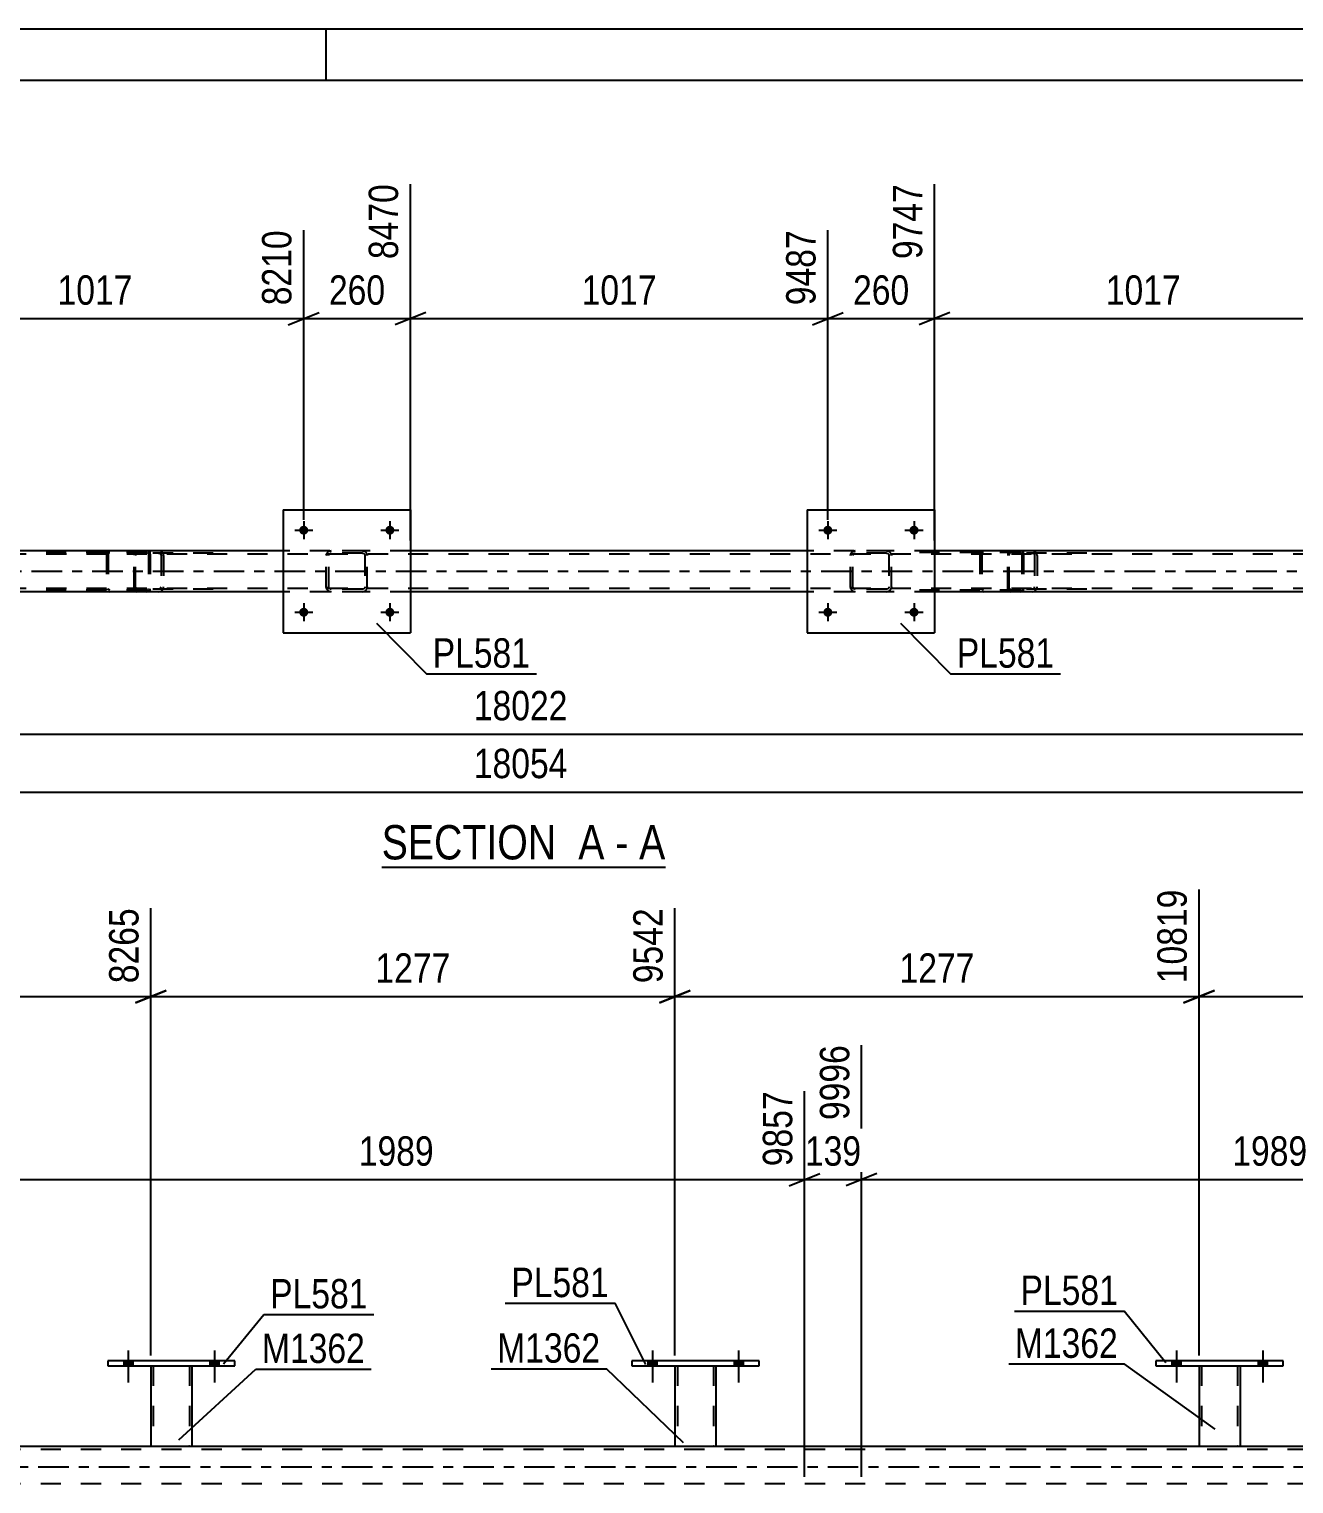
# Model space of a CAD drawing. Header units: millimetres. Extents: x 0 to 841, y 0 to 594.
# Drawn here: x 392.1 to 515.3, y 452.2 to 594 of the extents above; entities that cross this region are included whole.
import ezdxf

# ---------------------------------------------------------------- set-up
doc = ezdxf.new("R2010")
doc.units = ezdxf.units.MM
doc.linetypes.add('DXK_LINE_DOT2', pattern=[3.9198, 1.9599, -1.9599])
doc.linetypes.add('DXK_LINE_DOT3', pattern=[5.9187, 2.979, -0.9799, 0.9799, -0.9799])
doc.styles.add('Arial Narrow', font='ARIALN.TTF', dxfattribs={"height": 0.2})

# ---------------------------------------------------------------- blocks, each defined once
blk = doc.blocks.new('Unknown-318933943-1135')
at = {"color": 5, "linetype": 'Continuous'}
for p, q in [((841, 594), (0, 594)), ((421, 589), (421, 594)), ((836, 589), (5, 589))]:
    blk.add_line(p, q, dxfattribs=at)
blk = doc.blocks.new('Unknown-318933943-11 - 26293')
at = {"color": 6, "linetype": 'Continuous'}
blk.add_line((426.42, 512.31), (454.07, 512.31), dxfattribs=at)
at = {"color": 0, "linetype": 'Continuous'}
for points in [[(444.53, 513.06), (444.53, 516.56), (426.42, 516.56), (426.42, 513.06)], [(448.14, 513.06), (448.14, 516.56), (445.58, 516.56), (445.58, 513.06)], [(450.46, 513.06), (450.46, 516.56), (449.19, 516.56), (449.19, 513.06)], [(454.07, 513.06), (454.07, 516.56), (451.51, 516.56), (451.51, 513.06)]]:
    blk.add_wipeout(points, dxfattribs=at)
at = {"color": 7, "linetype": 'Continuous', "style": 'Arial Narrow'}
for s, p in [('SECTION ', (426.42, 513.06)), ('A', (445.58, 513.06)), ('A', (451.51, 513.06)), ('-', (449.19, 513.06))]:
    blk.add_text(s, height=3.34, dxfattribs=at).set_placement(p)
blk = doc.blocks.new('Part-318933943-26394 - 26293')
at = {"color": 2, "linetype": 'Continuous'}
for p, q in [((416.82, 547.15), (416.82, 535.15)), ((416.82, 547.15), (429.22, 547.15)), ((429.22, 547.15), (429.22, 535.15)), ((416.82, 535.15), (429.22, 535.15))]:
    blk.add_line(p, q, dxfattribs=at)
blk = doc.blocks.new('Bolt-318933943-26433 - 26293')
at = {"linetype": 'Continuous'}
for points in [[(419.26, 545.15, -1), (418.38, 545.15, -1)], [(427.66, 545.15, -1), (426.78, 545.15, -1)]]:
    blk.add_hatch(color=1, dxfattribs=at).paths.add_polyline_path(points)
at = {"color": 1, "linetype": 'Continuous'}
for p, q in [((418.82, 546.03), (418.82, 544.27)), ((427.22, 546.03), (427.22, 544.27)), ((417.94, 545.15), (419.7, 545.15)), ((426.34, 545.15), (428.1, 545.15))]:
    blk.add_line(p, q, dxfattribs=at)
blk = doc.blocks.new('Part-318933943-26299 - 26293')
at = {"color": 7, "linetype": 'DXK_LINE_DOT2'}
for p, q in [((403.51, 543.15), (393.7, 543.15)), ((403.51, 542.99), (393.7, 542.99)), ((399.62, 542.96), (399.59, 542.83)), ((399.59, 542.83), (399.59, 539.47)), ((399.76, 542.83), (399.78, 542.9)), ((399.76, 542.83), (399.76, 539.47)), ((399.78, 542.9), (399.81, 542.95)), ((399.93, 543.15), (399.8, 543.13)), ((399.81, 542.95), (399.87, 542.98)), ((399.87, 542.98), (399.93, 542.99)), ((403.64, 543.13), (403.51, 543.15)), ((403.51, 542.99), (403.58, 542.98)), ((403.58, 542.98), (403.6, 542.97)), ((403.6, 542.97), (403.63, 542.95)), ((403.63, 542.95), (403.67, 542.9)), ((403.67, 542.9), (403.68, 542.83)), ((403.68, 542.83), (403.68, 539.47)), ((403.85, 542.83), (403.82, 542.96)), ((403.85, 542.83), (403.85, 539.47)), ((403.51, 539.31), (393.7, 539.31)), ((403.51, 539.15), (393.7, 539.15)), ((399.59, 539.47), (399.62, 539.35)), ((399.78, 539.41), (399.76, 539.47)), ((399.81, 539.36), (399.78, 539.41)), ((399.8, 539.18), (399.93, 539.15)), ((399.87, 539.33), (399.81, 539.36)), ((399.93, 539.31), (399.87, 539.33)), ((403.51, 539.31), (403.58, 539.33)), ((403.51, 539.15), (403.64, 539.18)), ((403.58, 539.33), (403.6, 539.34)), ((403.6, 539.34), (403.63, 539.36)), ((403.67, 539.41), (403.63, 539.36)), ((403.68, 539.47), (403.67, 539.41)), ((403.82, 539.35), (403.85, 539.47))]:
    blk.add_line(p, q, dxfattribs=at)
for centre, start, end in [((399.92, 542.82), 110.7583, 155.68), ((403.52, 542.82), 24.32, 69.2417), ((403.52, 539.49), 290.7583, 335.68)]:
    blk.add_arc(centre, 0.331, start, end, dxfattribs=at)
blk = doc.blocks.new('Part-318933943-26300 - 26293')
at = {"color": 7, "linetype": 'DXK_LINE_DOT2'}
for p, q in [((402.32, 542.86), (402.3, 542.67)), ((402.3, 539.63), (402.3, 542.67)), ((402.38, 543.01), (402.32, 542.86)), ((402.47, 543.12), (402.38, 543.01)), ((402.44, 542.67), (402.45, 542.77)), ((402.44, 539.63), (402.44, 542.67)), ((402.45, 542.77), (402.48, 542.84)), ((402.57, 543.15), (402.47, 543.12)), ((402.48, 542.84), (402.52, 542.9)), ((402.52, 542.9), (402.57, 542.91)), ((410.01, 543.15), (402.57, 543.15)), ((410.01, 542.91), (402.57, 542.91)), ((403.85, 542.91), (403.85, 543.15)), ((404.86, 543.12), (404.67, 543.15)), ((404.67, 542.91), (404.76, 542.9)), ((404.76, 542.9), (404.84, 542.84)), ((404.84, 542.84), (404.9, 542.77)), ((404.9, 542.77), (404.92, 542.67)), ((404.92, 542.67), (404.92, 539.63)), ((405.14, 542.81), (405.13, 542.86)), ((405.17, 542.67), (405.14, 542.81)), ((405.17, 542.67), (405.17, 539.63)), ((402.32, 539.45), (402.3, 539.63)), ((402.37, 539.33), (402.32, 539.45)), ((402.38, 539.3), (402.37, 539.33)), ((402.38, 539.3), (402.47, 539.19)), ((402.45, 539.54), (402.44, 539.63)), ((402.47, 539.5), (402.45, 539.54)), ((402.48, 539.47), (402.47, 539.5)), ((402.47, 539.19), (402.57, 539.15)), ((402.52, 539.41), (402.48, 539.47)), ((402.57, 539.39), (402.52, 539.41)), ((410.01, 539.39), (402.57, 539.39)), ((410.01, 539.15), (402.57, 539.15)), ((403.85, 539.15), (403.85, 539.39)), ((404.76, 539.41), (404.67, 539.39)), ((404.67, 539.15), (404.86, 539.19)), ((404.84, 539.47), (404.76, 539.41)), ((404.9, 539.54), (404.84, 539.47)), ((404.9, 539.57), (404.92, 539.63)), ((404.9, 539.54), (404.9, 539.57)), ((405.13, 539.45), (405.15, 539.57)), ((405.15, 539.57), (405.17, 539.63))]:
    blk.add_line(p, q, dxfattribs=at)
for centre, start, end in [((404.68, 542.66), 23.8494, 68.8059), ((404.68, 539.65), 291.1941, 336.1506)]:
    blk.add_arc(centre, 0.492, start, end, dxfattribs=at)
blk = doc.blocks.new('Part-318933943-26301 - 26293')
at = {"color": 7, "linetype": 'DXK_LINE_DOT2'}
for p, q in [((488.64, 543.15), (478.83, 543.15)), ((488.64, 542.99), (478.83, 542.99)), ((484.75, 542.96), (484.73, 542.83)), ((484.73, 542.83), (484.73, 539.47)), ((484.9, 542.83), (484.91, 542.9)), ((484.9, 542.83), (484.9, 539.47)), ((484.91, 542.9), (484.95, 542.95)), ((485.07, 543.15), (484.94, 543.13)), ((484.95, 542.95), (485, 542.98)), ((485, 542.98), (485.07, 542.99)), ((488.77, 543.13), (488.64, 543.15)), ((488.64, 542.99), (488.71, 542.98)), ((488.71, 542.98), (488.73, 542.97)), ((488.73, 542.97), (488.76, 542.95)), ((488.76, 542.95), (488.8, 542.9)), ((488.8, 542.9), (488.81, 542.83)), ((488.81, 542.83), (488.81, 539.47)), ((488.98, 542.83), (488.96, 542.96)), ((488.98, 542.83), (488.98, 539.47)), ((488.64, 539.31), (478.83, 539.31)), ((488.64, 539.15), (478.83, 539.15)), ((484.73, 539.47), (484.75, 539.35)), ((484.91, 539.41), (484.9, 539.47)), ((484.95, 539.36), (484.91, 539.41)), ((484.94, 539.18), (485.07, 539.15)), ((485, 539.33), (484.95, 539.36)), ((485.07, 539.31), (485, 539.33)), ((488.64, 539.31), (488.71, 539.33)), ((488.64, 539.15), (488.77, 539.18)), ((488.71, 539.33), (488.73, 539.34)), ((488.73, 539.34), (488.76, 539.36)), ((488.8, 539.41), (488.76, 539.36)), ((488.81, 539.47), (488.8, 539.41)), ((488.96, 539.35), (488.98, 539.47))]:
    blk.add_line(p, q, dxfattribs=at)
for centre, start, end in [((485.06, 542.82), 110.7583, 155.68), ((488.66, 542.82), 24.32, 69.2417), ((488.66, 539.49), 290.7583, 335.68)]:
    blk.add_arc(centre, 0.331, start, end, dxfattribs=at)
blk = doc.blocks.new('Part-318933943-26302 - 26293')
at = {"color": 7, "linetype": 'DXK_LINE_DOT2'}
for p, q in [((487.46, 542.86), (487.44, 542.67)), ((487.44, 539.63), (487.44, 542.67)), ((487.52, 543.01), (487.46, 542.86)), ((487.6, 543.12), (487.52, 543.01)), ((487.57, 542.67), (487.58, 542.77)), ((487.57, 539.63), (487.57, 542.67)), ((487.58, 542.77), (487.61, 542.84)), ((487.71, 543.15), (487.6, 543.12)), ((487.61, 542.84), (487.66, 542.9)), ((487.66, 542.9), (487.71, 542.91)), ((495.14, 543.15), (487.71, 543.15)), ((495.14, 542.91), (487.71, 542.91)), ((488.98, 542.91), (488.98, 543.15)), ((489.99, 543.12), (489.8, 543.15)), ((489.8, 542.91), (489.9, 542.9)), ((489.9, 542.9), (489.98, 542.84)), ((489.98, 542.84), (490.03, 542.77)), ((490.03, 542.77), (490.05, 542.67)), ((490.05, 542.67), (490.05, 539.63)), ((490.27, 542.81), (490.26, 542.86)), ((490.3, 542.67), (490.27, 542.81)), ((490.3, 542.67), (490.3, 539.63)), ((487.46, 539.45), (487.44, 539.63)), ((487.51, 539.33), (487.46, 539.45)), ((487.52, 539.3), (487.51, 539.33)), ((487.52, 539.3), (487.6, 539.19)), ((487.58, 539.54), (487.57, 539.63)), ((487.6, 539.5), (487.58, 539.54)), ((487.61, 539.47), (487.6, 539.5)), ((487.6, 539.19), (487.71, 539.15)), ((487.66, 539.41), (487.61, 539.47)), ((487.71, 539.39), (487.66, 539.41)), ((495.14, 539.39), (487.71, 539.39)), ((495.14, 539.15), (487.71, 539.15)), ((488.98, 539.15), (488.98, 539.39)), ((489.9, 539.41), (489.8, 539.39)), ((489.8, 539.15), (489.99, 539.19)), ((489.98, 539.47), (489.9, 539.41)), ((490.03, 539.54), (489.98, 539.47)), ((490.03, 539.54), (490.04, 539.57)), ((490.04, 539.57), (490.05, 539.63)), ((490.26, 539.45), (490.29, 539.57)), ((490.29, 539.57), (490.3, 539.63))]:
    blk.add_line(p, q, dxfattribs=at)
for centre, start, end in [((489.81, 542.66), 23.8494, 68.8059), ((489.81, 539.65), 291.1941, 336.1506)]:
    blk.add_arc(centre, 0.492, start, end, dxfattribs=at)
blk = doc.blocks.new('Part-318933943-26308 - 26293')
at = {"color": 7, "linetype": 'DXK_LINE_DOT2'}
for p, q in [((752.39, 542.83), (90.44, 542.83)), ((429.22, 543.15), (416.82, 543.15)), ((480.3, 543.15), (467.9, 543.15)), ((752.39, 539.47), (90.44, 539.47)), ((429.22, 539.15), (416.82, 539.15)), ((480.3, 539.15), (467.9, 539.15))]:
    blk.add_line(p, q, dxfattribs=at)
at = {"color": 2, "linetype": 'Continuous'}
for p, q in [((416.82, 543.15), (378.14, 543.15)), ((467.9, 543.15), (429.22, 543.15)), ((518.98, 543.15), (480.3, 543.15)), ((416.82, 539.15), (378.14, 539.15)), ((467.9, 539.15), (429.22, 539.15)), ((518.98, 539.15), (480.3, 539.15))]:
    blk.add_line(p, q, dxfattribs=at)
at = {"color": 7, "linetype": 'DXK_LINE_DOT3'}
blk.add_line((90.44, 541.15), (752.39, 541.15), dxfattribs=at)
blk = doc.blocks.new('Part-318933943-26393 - 26293')
at = {"color": 7, "linetype": 'DXK_LINE_DOT2'}
for p, q in [((421.02, 542.67), (421.06, 542.86)), ((421.06, 542.86), (421.02, 542.67)), ((421.02, 539.63), (421.02, 542.67)), ((421.26, 542.67), (421.28, 542.77)), ((421.26, 539.63), (421.26, 542.67)), ((421.28, 542.77), (421.33, 542.84)), ((421.32, 543.12), (421.5, 543.15)), ((421.5, 543.15), (421.32, 543.12)), ((421.33, 542.84), (421.41, 542.9)), ((421.41, 542.9), (421.5, 542.91)), ((424.54, 543.15), (421.5, 543.15)), ((424.54, 542.91), (421.5, 542.91)), ((424.54, 543.15), (424.73, 543.12)), ((424.73, 543.12), (424.54, 543.15)), ((424.54, 542.91), (424.64, 542.9)), ((424.64, 542.9), (424.71, 542.84)), ((424.71, 542.84), (424.77, 542.77)), ((424.77, 542.77), (424.78, 542.67)), ((424.78, 542.67), (424.78, 539.63)), ((424.99, 542.86), (425.02, 542.67)), ((425.02, 542.67), (424.99, 542.86)), ((425.02, 539.63), (425.02, 542.67)), ((421.06, 539.45), (421.02, 539.63)), ((421.02, 539.63), (421.06, 539.45)), ((421.28, 539.54), (421.26, 539.63)), ((421.33, 539.46), (421.28, 539.54)), ((421.5, 539.15), (421.32, 539.19)), ((421.32, 539.19), (421.5, 539.15)), ((421.41, 539.41), (421.33, 539.46)), ((421.5, 539.39), (421.41, 539.41)), ((424.54, 539.39), (421.5, 539.39)), ((424.54, 539.15), (421.5, 539.15)), ((424.64, 539.41), (424.54, 539.39)), ((424.73, 539.19), (424.54, 539.15)), ((424.54, 539.15), (424.73, 539.19)), ((424.71, 539.46), (424.64, 539.41)), ((424.77, 539.54), (424.71, 539.46)), ((424.78, 539.63), (424.77, 539.54)), ((425.02, 539.63), (424.99, 539.45)), ((424.99, 539.45), (425.02, 539.63))]:
    blk.add_line(p, q, dxfattribs=at)
at = {"color": 7, "linetype": 'DXK_LINE_DOT3'}
blk.add_line((423.02, 541.15), (423.02, 541.15), dxfattribs=at)
at = {"color": 7, "linetype": 'DXK_LINE_DOT2'}
for centre, start, end in [((421.5, 542.67), 112.5, 157.5), ((421.5, 542.67), 112.5, 157.5), ((424.54, 542.67), 22.5, 67.5), ((424.54, 542.67), 22.5, 67.5), ((421.5, 539.63), 202.5, 247.5), ((421.5, 539.63), 202.5, 247.5), ((424.54, 539.63), 292.5, 337.5), ((424.54, 539.63), 292.5, 337.5)]:
    blk.add_arc(centre, 0.48, start, end, dxfattribs=at)
blk = doc.blocks.new('Part-318933943-26395 - 26293')
at = {"color": 7, "linetype": 'DXK_LINE_DOT2'}
for p, q in [((472.1, 542.67), (472.14, 542.86)), ((472.14, 542.86), (472.1, 542.67)), ((472.1, 539.63), (472.1, 542.67)), ((472.34, 542.67), (472.36, 542.77)), ((472.34, 539.63), (472.34, 542.67)), ((472.36, 542.77), (472.41, 542.84)), ((472.4, 543.12), (472.58, 543.15)), ((472.58, 543.15), (472.4, 543.12)), ((472.41, 542.84), (472.49, 542.9)), ((472.49, 542.9), (472.58, 542.91)), ((475.62, 543.15), (472.58, 543.15)), ((475.62, 542.91), (472.58, 542.91)), ((475.62, 543.15), (475.81, 543.12)), ((475.81, 543.12), (475.62, 543.15)), ((475.62, 542.91), (475.72, 542.9)), ((475.72, 542.9), (475.79, 542.84)), ((475.79, 542.84), (475.85, 542.77)), ((475.85, 542.77), (475.86, 542.67)), ((475.86, 542.67), (475.86, 539.63)), ((476.07, 542.86), (476.1, 542.67)), ((476.1, 542.67), (476.07, 542.86)), ((476.1, 539.63), (476.1, 542.67)), ((472.14, 539.45), (472.1, 539.63)), ((472.1, 539.63), (472.14, 539.45)), ((472.36, 539.54), (472.34, 539.63)), ((472.41, 539.46), (472.36, 539.54)), ((472.58, 539.15), (472.4, 539.19)), ((472.4, 539.19), (472.58, 539.15)), ((472.49, 539.41), (472.41, 539.46)), ((472.58, 539.39), (472.49, 539.41)), ((475.62, 539.39), (472.58, 539.39)), ((475.62, 539.15), (472.58, 539.15)), ((475.72, 539.41), (475.62, 539.39)), ((475.81, 539.19), (475.62, 539.15)), ((475.62, 539.15), (475.81, 539.19)), ((475.79, 539.46), (475.72, 539.41)), ((475.85, 539.54), (475.79, 539.46)), ((475.86, 539.63), (475.85, 539.54)), ((476.1, 539.63), (476.07, 539.45)), ((476.07, 539.45), (476.1, 539.63))]:
    blk.add_line(p, q, dxfattribs=at)
at = {"color": 7, "linetype": 'DXK_LINE_DOT3'}
blk.add_line((474.1, 541.15), (474.1, 541.15), dxfattribs=at)
at = {"color": 7, "linetype": 'DXK_LINE_DOT2'}
for centre, start, end in [((472.58, 542.67), 112.5, 157.5), ((472.58, 542.67), 112.5, 157.5), ((475.62, 542.67), 22.5, 67.5), ((475.62, 542.67), 22.5, 67.5), ((472.58, 539.63), 202.5, 247.5), ((472.58, 539.63), 202.5, 247.5), ((475.62, 539.63), 292.5, 337.5), ((475.62, 539.63), 292.5, 337.5)]:
    blk.add_arc(centre, 0.48, start, end, dxfattribs=at)
blk = doc.blocks.new('Part-318933943-26396 - 26293')
at = {"color": 2, "linetype": 'Continuous'}
for p, q in [((467.9, 547.15), (467.9, 535.15)), ((467.9, 547.15), (480.3, 547.15)), ((480.3, 547.15), (480.3, 535.15)), ((467.9, 535.15), (480.3, 535.15))]:
    blk.add_line(p, q, dxfattribs=at)
blk = doc.blocks.new('Bolt-318933943-26432 - 26293')
at = {"linetype": 'Continuous'}
for points in [[(419.26, 537.15, -1), (418.38, 537.15, -1)], [(427.66, 537.15, -1), (426.78, 537.15, -1)]]:
    blk.add_hatch(color=1, dxfattribs=at).paths.add_polyline_path(points)
at = {"color": 1, "linetype": 'Continuous'}
for p, q in [((418.82, 538.03), (418.82, 536.27)), ((427.22, 538.03), (427.22, 536.27)), ((417.94, 537.15), (419.7, 537.15)), ((426.34, 537.15), (428.1, 537.15))]:
    blk.add_line(p, q, dxfattribs=at)
blk = doc.blocks.new('Bolt-318933943-26434 - 26293')
at = {"linetype": 'Continuous'}
for points in [[(470.34, 537.15, -1), (469.46, 537.15, -1)], [(478.74, 537.15, -1), (477.86, 537.15, -1)]]:
    blk.add_hatch(color=1, dxfattribs=at).paths.add_polyline_path(points)
at = {"color": 1, "linetype": 'Continuous'}
for p, q in [((469.9, 538.03), (469.9, 536.27)), ((478.3, 538.03), (478.3, 536.27)), ((469.02, 537.15), (470.78, 537.15)), ((477.42, 537.15), (479.18, 537.15))]:
    blk.add_line(p, q, dxfattribs=at)
blk = doc.blocks.new('Bolt-318933943-26435 - 26293')
at = {"linetype": 'Continuous'}
for points in [[(470.34, 545.15, -1), (469.46, 545.15, -1)], [(478.74, 545.15, -1), (477.86, 545.15, -1)]]:
    blk.add_hatch(color=1, dxfattribs=at).paths.add_polyline_path(points)
at = {"color": 1, "linetype": 'Continuous'}
for p, q in [((469.9, 546.03), (469.9, 544.27)), ((478.3, 546.03), (478.3, 544.27)), ((469.02, 545.15), (470.78, 545.15)), ((477.42, 545.15), (479.18, 545.15))]:
    blk.add_line(p, q, dxfattribs=at)
blk = doc.blocks.new('Part-318933943-4940 - 4933')
at = {"color": 2, "linetype": 'Continuous'}
for p, q in [((455, 463.7), (455, 455.86)), ((459, 463.7), (459, 455.86)), ((455, 455.86), (459, 455.86))]:
    blk.add_line(p, q, dxfattribs=at)
at = {"color": 7, "linetype": 'DXK_LINE_DOT2'}
for p, q in [((455, 463.7), (459, 463.7)), ((455, 463.7), (455, 463.7)), ((455, 463.7), (455, 463.7)), ((455.24, 463.7), (455.24, 455.86)), ((458.76, 463.7), (458.76, 455.86)), ((459, 463.7), (459, 463.7)), ((459, 463.7), (459, 463.7)), ((458.75, 455.86), (458.71, 455.86)), ((458.71, 455.86), (458.75, 455.86)), ((458.76, 455.86), (458.75, 455.86)), ((458.75, 455.86), (458.76, 455.86))]:
    blk.add_line(p, q, dxfattribs=at)
blk = doc.blocks.new('Part-318933943-4945 - 4933')
at = {"color": 2, "linetype": 'Continuous'}
for p, q in [((450.8, 464.18), (450.8, 463.7)), ((463.2, 464.18), (450.8, 464.18)), ((463.2, 463.7), (463.2, 464.18)), ((450.8, 463.7), (463.2, 463.7))]:
    blk.add_line(p, q, dxfattribs=at)
blk = doc.blocks.new('Part-318933943-4950 - 4933')
at = {"color": 2, "linetype": 'Continuous'}
for p, q in [((506.08, 463.7), (506.08, 455.86)), ((510.08, 463.7), (510.08, 455.86)), ((506.08, 455.86), (510.08, 455.86))]:
    blk.add_line(p, q, dxfattribs=at)
at = {"color": 7, "linetype": 'DXK_LINE_DOT2'}
for p, q in [((506.08, 463.7), (510.08, 463.7)), ((506.08, 463.7), (506.08, 463.7)), ((506.08, 463.7), (506.08, 463.7)), ((506.32, 463.7), (506.32, 455.86)), ((509.84, 463.7), (509.84, 455.86)), ((510.08, 463.7), (510.08, 463.7)), ((510.08, 463.7), (510.08, 463.7)), ((509.83, 455.86), (509.79, 455.86)), ((509.79, 455.86), (509.83, 455.86)), ((509.84, 455.86), (509.83, 455.86)), ((509.83, 455.86), (509.84, 455.86))]:
    blk.add_line(p, q, dxfattribs=at)
blk = doc.blocks.new('Part-318933943-4955 - 4933')
at = {"color": 2, "linetype": 'Continuous'}
for p, q in [((501.88, 464.18), (501.88, 463.7)), ((514.28, 464.18), (501.88, 464.18)), ((514.28, 463.7), (514.28, 464.18)), ((501.88, 463.7), (514.28, 463.7))]:
    blk.add_line(p, q, dxfattribs=at)
blk = doc.blocks.new('Bolt-318933943-5088 - 4933')
at = {"linetype": 'Continuous'}
for points in [[(401.28, 463.7), (402.16, 463.7), (402.16, 464.18), (401.28, 464.18)], [(409.68, 463.7), (410.56, 463.7), (410.56, 464.18), (409.68, 464.18)]]:
    blk.add_hatch(color=1, dxfattribs=at).paths.add_polyline_path(points)
at = {"color": 1, "linetype": 'Continuous'}
for p, q in [((401.72, 465.18), (401.72, 462.06)), ((410.12, 465.18), (410.12, 462.06)), ((401.28, 464.18), (401.28, 463.7)), ((402.16, 464.18), (402.16, 463.7)), ((409.68, 464.18), (409.68, 463.7)), ((410.56, 464.18), (410.56, 463.7))]:
    blk.add_line(p, q, dxfattribs=at)
blk = doc.blocks.new('Bolt-318933943-5178 - 4933')
at = {"linetype": 'Continuous'}
for points in [[(401.28, 463.7), (402.16, 463.7), (402.16, 464.18), (401.28, 464.18)], [(409.68, 463.7), (410.56, 463.7), (410.56, 464.18), (409.68, 464.18)]]:
    blk.add_hatch(color=1, dxfattribs=at).paths.add_polyline_path(points)
at = {"color": 1, "linetype": 'Continuous'}
for p, q in [((401.72, 465.18), (401.72, 462.06)), ((410.12, 465.18), (410.12, 462.06)), ((401.28, 464.18), (401.28, 463.7)), ((402.16, 464.18), (402.16, 463.7)), ((409.68, 464.18), (409.68, 463.7)), ((410.56, 464.18), (410.56, 463.7))]:
    blk.add_line(p, q, dxfattribs=at)
blk = doc.blocks.new('Bolt-318933943-5179 - 4933')
at = {"linetype": 'Continuous'}
for points in [[(452.36, 463.7), (453.24, 463.7), (453.24, 464.18), (452.36, 464.18)], [(460.76, 463.7), (461.64, 463.7), (461.64, 464.18), (460.76, 464.18)]]:
    blk.add_hatch(color=1, dxfattribs=at).paths.add_polyline_path(points)
at = {"color": 1, "linetype": 'Continuous'}
for p, q in [((452.8, 465.18), (452.8, 462.06)), ((461.2, 465.18), (461.2, 462.06)), ((452.36, 464.18), (452.36, 463.7)), ((453.24, 464.18), (453.24, 463.7)), ((460.76, 464.18), (460.76, 463.7)), ((461.64, 464.18), (461.64, 463.7))]:
    blk.add_line(p, q, dxfattribs=at)
blk = doc.blocks.new('Bolt-318933943-5180 - 4933')
at = {"linetype": 'Continuous'}
for points in [[(452.36, 463.7), (453.24, 463.7), (453.24, 464.18), (452.36, 464.18)], [(460.76, 463.7), (461.64, 463.7), (461.64, 464.18), (460.76, 464.18)]]:
    blk.add_hatch(color=1, dxfattribs=at).paths.add_polyline_path(points)
at = {"color": 1, "linetype": 'Continuous'}
for p, q in [((452.8, 465.18), (452.8, 462.06)), ((461.2, 465.18), (461.2, 462.06)), ((452.36, 464.18), (452.36, 463.7)), ((453.24, 464.18), (453.24, 463.7)), ((460.76, 464.18), (460.76, 463.7)), ((461.64, 464.18), (461.64, 463.7))]:
    blk.add_line(p, q, dxfattribs=at)
blk = doc.blocks.new('Bolt-318933943-5181 - 4933')
at = {"linetype": 'Continuous'}
for points in [[(503.44, 463.7), (504.32, 463.7), (504.32, 464.18), (503.44, 464.18)], [(511.84, 463.7), (512.72, 463.7), (512.72, 464.18), (511.84, 464.18)]]:
    blk.add_hatch(color=1, dxfattribs=at).paths.add_polyline_path(points)
at = {"color": 1, "linetype": 'Continuous'}
for p, q in [((503.88, 465.18), (503.88, 462.06)), ((512.28, 465.18), (512.28, 462.06)), ((503.44, 464.18), (503.44, 463.7)), ((504.32, 464.18), (504.32, 463.7)), ((511.84, 464.18), (511.84, 463.7)), ((512.72, 464.18), (512.72, 463.7))]:
    blk.add_line(p, q, dxfattribs=at)
blk = doc.blocks.new('Bolt-318933943-5182 - 4933')
at = {"linetype": 'Continuous'}
for points in [[(503.44, 463.7), (504.32, 463.7), (504.32, 464.18), (503.44, 464.18)], [(511.84, 463.7), (512.72, 463.7), (512.72, 464.18), (511.84, 464.18)]]:
    blk.add_hatch(color=1, dxfattribs=at).paths.add_polyline_path(points)
at = {"color": 1, "linetype": 'Continuous'}
for p, q in [((503.88, 465.18), (503.88, 462.06)), ((512.28, 465.18), (512.28, 462.06)), ((503.44, 464.18), (503.44, 463.7)), ((504.32, 464.18), (504.32, 463.7)), ((511.84, 464.18), (511.84, 463.7)), ((512.72, 464.18), (512.72, 463.7))]:
    blk.add_line(p, q, dxfattribs=at)
blk = doc.blocks.new('Part-318933943-5200 - 4933')
at = {"color": 2, "linetype": 'Continuous'}
for p, q in [((403.92, 463.7), (403.92, 455.86)), ((407.92, 463.7), (407.92, 455.86)), ((403.92, 455.86), (407.92, 455.86))]:
    blk.add_line(p, q, dxfattribs=at)
at = {"color": 7, "linetype": 'DXK_LINE_DOT2'}
for p, q in [((403.92, 463.7), (407.92, 463.7)), ((403.92, 463.7), (403.92, 463.7)), ((403.92, 463.7), (403.92, 463.7)), ((404.16, 463.7), (404.16, 455.86)), ((407.68, 463.7), (407.68, 455.86)), ((407.92, 463.7), (407.92, 463.7)), ((407.92, 463.7), (407.92, 463.7)), ((407.67, 455.86), (407.63, 455.86)), ((407.63, 455.86), (407.67, 455.86)), ((407.68, 455.86), (407.67, 455.86)), ((407.67, 455.86), (407.68, 455.86))]:
    blk.add_line(p, q, dxfattribs=at)
blk = doc.blocks.new('Part-318933943-5257 - 4933')
at = {"color": 2, "linetype": 'Continuous'}
for p, q in [((399.72, 464.18), (399.72, 463.7)), ((412.12, 464.18), (399.72, 464.18)), ((412.12, 463.7), (412.12, 464.18)), ((399.72, 463.7), (412.12, 463.7))]:
    blk.add_line(p, q, dxfattribs=at)
blk = doc.blocks.new('Part-318933943-5313 - 4933')
at = {"color": 2, "linetype": 'Continuous'}
blk.add_line((73.34, 455.86), (779.29, 455.86), dxfattribs=at)
at = {"color": 7, "linetype": 'DXK_LINE_DOT2'}
for p, q in [((779.29, 455.54), (73.34, 455.54)), ((779.29, 452.18), (73.34, 452.18))]:
    blk.add_line(p, q, dxfattribs=at)
at = {"color": 7, "linetype": 'DXK_LINE_DOT3'}
blk.add_line((73.34, 453.86), (779.29, 453.86), dxfattribs=at)
blk = doc.blocks.new('StraightDimension-318933943-28447 - 26293')
at = {"color": 7, "linetype": 'Continuous'}
blk.add_line((89.8, 519.63), (790.15, 519.63), dxfattribs=at)
at = {"color": 0}
blk.add_wipeout([(445.15, 520.38), (445.15, 524.58), (434.8, 524.58), (434.8, 520.38)], dxfattribs=at)
at = {"color": 3, "style": 'Arial Narrow'}
blk.add_text('18054', height=2.863, dxfattribs=at).set_placement((435.4, 520.98))
blk = doc.blocks.new('StraightDimension-318933943-28401 - 26293')
at = {"color": 7, "linetype": 'Continuous'}
blk.add_line((90.44, 525.27), (789.51, 525.27), dxfattribs=at)
at = {"color": 0}
blk.add_wipeout([(445.15, 526.02), (445.15, 530.22), (434.8, 530.22), (434.8, 526.02)], dxfattribs=at)
at = {"color": 3, "style": 'Arial Narrow'}
blk.add_text('18022', height=2.863, dxfattribs=at).set_placement((435.4, 526.62))
blk = doc.blocks.new('StraightDimension-318933943-27743 - 26293')
at = {"color": 7, "linetype": 'Continuous'}
for p, q in [((480.3, 544.15), (480.3, 578.89)), ((520.98, 546.15), (520.98, 576.22)), ((481.8, 566.38), (478.8, 565.18)), ((519.48, 565.18), (522.48, 566.38)), ((480.3, 565.78), (520.98, 565.78))]:
    blk.add_line(p, q, dxfattribs=at)
at = {"color": 0}
blk.add_wipeout([(504.9, 566.53), (504.9, 570.73), (496.39, 570.73), (496.39, 566.53)], dxfattribs=at)
at = {"color": 3, "style": 'Arial Narrow'}
blk.add_text('1017', height=2.863, dxfattribs=at).set_placement((496.99, 567.13))
at = {"color": 0, "linetype": 'Continuous'}
blk.add_wipeout([(520.38, 576.82), (516.18, 576.82), (516.18, 566.48), (520.38, 566.48)], dxfattribs=at)
at = {"color": 3, "linetype": 'Continuous', "style": 'Arial Narrow'}
blk.add_text('10764', height=2.863, rotation=90.0002, dxfattribs=at).set_placement((519.78, 567.08))
blk = doc.blocks.new('StraightDimension-318933943-27744 - 26293')
at = {"color": 7, "linetype": 'Continuous'}
for p, q in [((480.3, 544.15), (480.3, 578.89)), ((469.9, 546.15), (469.9, 574.39)), ((468.4, 565.18), (471.4, 566.38)), ((481.8, 566.38), (478.8, 565.18)), ((469.9, 565.78), (480.3, 565.78))]:
    blk.add_line(p, q, dxfattribs=at)
at = {"color": 0}
blk.add_wipeout([(478.45, 566.53), (478.45, 570.73), (471.76, 570.73), (471.76, 566.53)], dxfattribs=at)
at = {"color": 3, "style": 'Arial Narrow'}
blk.add_text('260', height=2.863, dxfattribs=at).set_placement((472.36, 567.13))
at = {"color": 0, "linetype": 'Continuous'}
blk.add_wipeout([(479.7, 579.49), (475.5, 579.49), (475.5, 570.98), (479.7, 570.98)], dxfattribs=at)
at = {"color": 3, "linetype": 'Continuous', "style": 'Arial Narrow'}
blk.add_text('9747', height=2.863, rotation=90.0002, dxfattribs=at).set_placement((479.1, 571.58))
blk = doc.blocks.new('StraightDimension-318933943-27745 - 26293')
at = {"color": 7, "linetype": 'Continuous'}
for p, q in [((429.22, 544.15), (429.22, 578.89)), ((469.9, 546.15), (469.9, 574.39)), ((430.72, 566.38), (427.72, 565.18)), ((468.4, 565.18), (471.4, 566.38)), ((429.22, 565.78), (469.9, 565.78))]:
    blk.add_line(p, q, dxfattribs=at)
at = {"color": 0}
blk.add_wipeout([(453.82, 566.53), (453.82, 570.73), (445.31, 570.73), (445.31, 566.53)], dxfattribs=at)
at = {"color": 3, "style": 'Arial Narrow'}
blk.add_text('1017', height=2.863, dxfattribs=at).set_placement((445.91, 567.13))
at = {"color": 0, "linetype": 'Continuous'}
blk.add_wipeout([(469.3, 574.99), (465.1, 574.99), (465.1, 566.48), (469.3, 566.48)], dxfattribs=at)
at = {"color": 3, "linetype": 'Continuous', "style": 'Arial Narrow'}
blk.add_text('9487', height=2.863, rotation=90.0002, dxfattribs=at).set_placement((468.7, 567.08))
blk = doc.blocks.new('StraightDimension-318933943-27746 - 26293')
at = {"color": 7, "linetype": 'Continuous'}
for p, q in [((429.22, 544.15), (429.22, 578.89)), ((418.82, 546.15), (418.82, 574.39)), ((417.32, 565.18), (420.32, 566.38)), ((430.72, 566.38), (427.72, 565.18)), ((418.82, 565.78), (429.22, 565.78))]:
    blk.add_line(p, q, dxfattribs=at)
at = {"color": 0}
blk.add_wipeout([(427.37, 566.53), (427.37, 570.73), (420.68, 570.73), (420.68, 566.53)], dxfattribs=at)
at = {"color": 3, "style": 'Arial Narrow'}
blk.add_text('260', height=2.863, dxfattribs=at).set_placement((421.28, 567.13))
at = {"color": 0, "linetype": 'Continuous'}
blk.add_wipeout([(428.62, 579.49), (424.42, 579.49), (424.42, 570.98), (428.62, 570.98)], dxfattribs=at)
at = {"color": 3, "linetype": 'Continuous', "style": 'Arial Narrow'}
blk.add_text('8470', height=2.863, rotation=90.0002, dxfattribs=at).set_placement((428.02, 571.58))
blk = doc.blocks.new('StraightDimension-318933943-27747 - 26293')
at = {"color": 7, "linetype": 'Continuous'}
for p, q in [((378.14, 544.15), (378.14, 578.89)), ((418.82, 546.15), (418.82, 574.39)), ((379.64, 566.38), (376.64, 565.18)), ((417.32, 565.18), (420.32, 566.38)), ((378.14, 565.78), (418.82, 565.78))]:
    blk.add_line(p, q, dxfattribs=at)
at = {"color": 0}
blk.add_wipeout([(402.74, 566.53), (402.74, 570.73), (394.23, 570.73), (394.23, 566.53)], dxfattribs=at)
at = {"color": 3, "style": 'Arial Narrow'}
blk.add_text('1017', height=2.863, dxfattribs=at).set_placement((394.83, 567.13))
at = {"color": 0, "linetype": 'Continuous'}
blk.add_wipeout([(418.22, 574.99), (414.02, 574.99), (414.02, 566.48), (418.22, 566.48)], dxfattribs=at)
at = {"color": 3, "linetype": 'Continuous', "style": 'Arial Narrow'}
blk.add_text('8210', height=2.863, rotation=90.0002, dxfattribs=at).set_placement((417.62, 567.08))
blk = doc.blocks.new('StraightDimension-318933943-28823 - 4933')
at = {"color": 7, "linetype": 'Continuous'}
for p, q in [((352.84, 464.7), (352.84, 508.3)), ((403.92, 464.7), (403.92, 508.3)), ((354.34, 500.29), (351.34, 499.09)), ((352.84, 499.69), (403.92, 499.69)), ((402.42, 499.09), (405.42, 500.29))]:
    blk.add_line(p, q, dxfattribs=at)
at = {"color": 0}
blk.add_wipeout([(382.64, 500.44), (382.64, 504.64), (374.13, 504.64), (374.13, 500.44)], dxfattribs=at)
at = {"color": 3, "style": 'Arial Narrow'}
blk.add_text('1277', height=2.863, dxfattribs=at).set_placement((374.73, 501.04))
at = {"color": 0, "linetype": 'Continuous'}
blk.add_wipeout([(403.32, 508.9), (399.12, 508.9), (399.12, 500.39), (403.32, 500.39)], dxfattribs=at)
at = {"color": 3, "linetype": 'Continuous', "style": 'Arial Narrow'}
blk.add_text('8265', height=2.863, rotation=90.0002, dxfattribs=at).set_placement((402.72, 500.99))
blk = doc.blocks.new('StraightDimension-318933943-28821 - 4933')
at = {"color": 7, "linetype": 'Continuous'}
for p, q in [((506.08, 464.7), (506.08, 510.13)), ((455, 464.7), (455, 508.3)), ((456.5, 500.29), (453.5, 499.09)), ((455, 499.69), (506.08, 499.69)), ((504.58, 499.09), (507.58, 500.29))]:
    blk.add_line(p, q, dxfattribs=at)
at = {"color": 0}
blk.add_wipeout([(484.8, 500.44), (484.8, 504.64), (476.29, 504.64), (476.29, 500.44)], dxfattribs=at)
at = {"color": 3, "style": 'Arial Narrow'}
blk.add_text('1277', height=2.863, dxfattribs=at).set_placement((476.89, 501.04))
at = {"color": 0, "linetype": 'Continuous'}
blk.add_wipeout([(505.48, 510.73), (501.28, 510.73), (501.28, 500.39), (505.48, 500.39)], dxfattribs=at)
at = {"color": 3, "linetype": 'Continuous', "style": 'Arial Narrow'}
blk.add_text('10819', height=2.863, rotation=90.0002, dxfattribs=at).set_placement((504.88, 500.99))
blk = doc.blocks.new('StraightDimension-318933943-28820 - 4933')
at = {"color": 7, "linetype": 'Continuous'}
for p, q in [((506.08, 464.7), (506.08, 510.13)), ((557.17, 464.7), (557.17, 510.13)), ((507.58, 500.29), (504.58, 499.09)), ((506.08, 499.69), (557.17, 499.69)), ((555.67, 499.09), (558.67, 500.29))]:
    blk.add_line(p, q, dxfattribs=at)
at = {"color": 0}
blk.add_wipeout([(535.88, 500.44), (535.88, 504.64), (527.37, 504.64), (527.37, 500.44)], dxfattribs=at)
at = {"color": 3, "style": 'Arial Narrow'}
blk.add_text('1277', height=2.863, dxfattribs=at).set_placement((527.97, 501.04))
at = {"color": 0, "linetype": 'Continuous'}
blk.add_wipeout([(556.57, 510.73), (552.37, 510.73), (552.37, 500.39), (556.57, 500.39)], dxfattribs=at)
at = {"color": 3, "linetype": 'Continuous', "style": 'Arial Narrow'}
blk.add_text('12096', height=2.863, rotation=90.0002, dxfattribs=at).set_placement((555.97, 500.99))
blk = doc.blocks.new('StraightDimension-318933943-28822 - 4933')
at = {"color": 7, "linetype": 'Continuous'}
for p, q in [((403.92, 464.7), (403.92, 508.3)), ((455, 464.7), (455, 508.3)), ((405.42, 500.29), (402.42, 499.09)), ((403.92, 499.69), (455, 499.69)), ((453.5, 499.09), (456.5, 500.29))]:
    blk.add_line(p, q, dxfattribs=at)
at = {"color": 0}
blk.add_wipeout([(433.72, 500.44), (433.72, 504.64), (425.21, 504.64), (425.21, 500.44)], dxfattribs=at)
at = {"color": 3, "style": 'Arial Narrow'}
blk.add_text('1277', height=2.863, dxfattribs=at).set_placement((425.81, 501.04))
at = {"color": 0, "linetype": 'Continuous'}
blk.add_wipeout([(454.4, 508.9), (450.2, 508.9), (450.2, 500.39), (454.4, 500.39)], dxfattribs=at)
at = {"color": 3, "linetype": 'Continuous', "style": 'Arial Narrow'}
blk.add_text('9542', height=2.863, rotation=90.0002, dxfattribs=at).set_placement((453.8, 500.99))
blk = doc.blocks.new('StraightDimension-318933943-28981 - 4933')
at = {"color": 7, "linetype": 'Continuous'}
for p, q in [((473.19, 452.86), (473.19, 494.96)), ((552.76, 452.86), (552.76, 492.29)), ((474.69, 482.45), (471.69, 481.25)), ((551.26, 481.25), (554.26, 482.45)), ((473.19, 481.85), (552.76, 481.85))]:
    blk.add_line(p, q, dxfattribs=at)
at = {"color": 0}
blk.add_wipeout([(517.23, 482.6), (517.23, 486.8), (508.72, 486.8), (508.72, 482.6)], dxfattribs=at)
at = {"color": 3, "style": 'Arial Narrow'}
blk.add_text('1989', height=2.863, dxfattribs=at).set_placement((509.32, 483.2))
at = {"color": 0, "linetype": 'Continuous'}
blk.add_wipeout([(552.16, 492.89), (547.96, 492.89), (547.96, 482.55), (552.16, 482.55)], dxfattribs=at)
at = {"color": 3, "linetype": 'Continuous', "style": 'Arial Narrow'}
blk.add_text('11985', height=2.863, rotation=90.0002, dxfattribs=at).set_placement((551.56, 483.15))
blk = doc.blocks.new('StraightDimension-318933943-28982 - 4933')
at = {"color": 7, "linetype": 'Continuous'}
for p, q in [((473.19, 452.86), (473.19, 494.96)), ((467.63, 452.86), (467.63, 490.46)), ((466.13, 481.25), (469.13, 482.45)), ((474.69, 482.45), (471.69, 481.25)), ((467.63, 481.85), (473.19, 481.85))]:
    blk.add_line(p, q, dxfattribs=at)
at = {"color": 0}
blk.add_wipeout([(473.75, 482.6), (473.75, 486.8), (467.07, 486.8), (467.07, 482.6)], dxfattribs=at)
at = {"color": 3, "style": 'Arial Narrow'}
blk.add_text('139', height=2.863, dxfattribs=at).set_placement((467.67, 483.2))
at = {"color": 0, "linetype": 'Continuous'}
blk.add_wipeout([(472.59, 495.56), (468.39, 495.56), (468.39, 487.05), (472.59, 487.05)], dxfattribs=at)
at = {"color": 3, "linetype": 'Continuous', "style": 'Arial Narrow'}
blk.add_text('9996', height=2.863, rotation=90.0002, dxfattribs=at).set_placement((471.99, 487.65))
blk = doc.blocks.new('StraightDimension-318933943-28983 - 4933')
at = {"color": 7, "linetype": 'Continuous'}
for p, q in [((388.07, 452.86), (388.07, 494.96)), ((467.63, 452.86), (467.63, 490.46)), ((389.57, 482.45), (386.57, 481.25)), ((466.13, 481.25), (469.13, 482.45)), ((388.07, 481.85), (467.63, 481.85))]:
    blk.add_line(p, q, dxfattribs=at)
at = {"color": 0}
blk.add_wipeout([(432.1, 482.6), (432.1, 486.8), (423.59, 486.8), (423.59, 482.6)], dxfattribs=at)
at = {"color": 3, "style": 'Arial Narrow'}
blk.add_text('1989', height=2.863, dxfattribs=at).set_placement((424.19, 483.2))
at = {"color": 0, "linetype": 'Continuous'}
blk.add_wipeout([(467.03, 491.06), (462.83, 491.06), (462.83, 482.55), (467.03, 482.55)], dxfattribs=at)
at = {"color": 3, "linetype": 'Continuous', "style": 'Arial Narrow'}
blk.add_text('9857', height=2.863, rotation=90.0002, dxfattribs=at).set_placement((466.43, 483.15))
blk = doc.blocks.new('Mark-318933943-28475 - 26293')
at = {"color": 0}
blk.add_wipeout([(440.9, 531.75), (440.9, 534.75), (431.39, 534.75), (431.39, 531.75)], dxfattribs=at)
blk.add_wipeout([(440.9, 531.75), (440.9, 534.75), (431.39, 534.75), (431.39, 531.75)], dxfattribs=at)
at = {"color": 30, "linetype": 'Continuous'}
for p, q in [((425.91, 536.08), (430.79, 531.15)), ((430.79, 531.15), (441.5, 531.15))]:
    blk.add_line(p, q, dxfattribs=at)
at = {"color": 3, "style": 'Arial Narrow'}
blk.add_text('PL581', height=2.863, dxfattribs=at).set_placement((431.39, 531.75))
blk = doc.blocks.new('Mark-318933943-28478 - 26293')
at = {"color": 0}
blk.add_wipeout([(491.98, 531.75), (491.98, 534.75), (482.47, 534.75), (482.47, 531.75)], dxfattribs=at)
blk.add_wipeout([(491.98, 531.75), (491.98, 534.75), (482.47, 534.75), (482.47, 531.75)], dxfattribs=at)
at = {"color": 30, "linetype": 'Continuous'}
for p, q in [((476.99, 536.08), (481.87, 531.15)), ((481.87, 531.15), (492.58, 531.15))]:
    blk.add_line(p, q, dxfattribs=at)
at = {"color": 3, "style": 'Arial Narrow'}
blk.add_text('PL581', height=2.863, dxfattribs=at).set_placement((482.47, 531.75))
blk = doc.blocks.new('Mark-318933943-4946 - 4933')
at = {"color": 0}
blk.add_wipeout([(498.18, 464.47), (498.18, 467.47), (488.13, 467.47), (488.13, 464.47)], dxfattribs=at)
blk.add_wipeout([(498.18, 464.47), (498.18, 467.47), (488.13, 467.47), (488.13, 464.47)], dxfattribs=at)
at = {"color": 30, "linetype": 'Continuous'}
for p in [(487.53, 463.87), (507.66, 457.52)]:
    blk.add_line(p, (498.78, 463.87), dxfattribs=at)
at = {"color": 3, "style": 'Arial Narrow'}
blk.add_text('M1362', height=2.863, dxfattribs=at).set_placement((488.13, 464.47))
blk = doc.blocks.new('Mark-318933943-4951 - 4933')
at = {"color": 0}
blk.add_wipeout([(498.18, 469.63), (498.18, 472.63), (488.68, 472.63), (488.68, 469.63)], dxfattribs=at)
blk.add_wipeout([(498.18, 469.63), (498.18, 472.63), (488.68, 472.63), (488.68, 469.63)], dxfattribs=at)
at = {"color": 30, "linetype": 'Continuous'}
for p in [(488.08, 469.03), (502.83, 463.99)]:
    blk.add_line(p, (498.78, 469.03), dxfattribs=at)
at = {"color": 3, "style": 'Arial Narrow'}
blk.add_text('PL581', height=2.863, dxfattribs=at).set_placement((488.68, 469.63))
blk = doc.blocks.new('Mark-318933943-4936 - 4933')
at = {"color": 0}
blk.add_wipeout([(447.74, 464), (447.74, 467), (437.68, 467), (437.68, 464)], dxfattribs=at)
blk.add_wipeout([(447.74, 464), (447.74, 467), (437.68, 467), (437.68, 464)], dxfattribs=at)
at = {"color": 30, "linetype": 'Continuous'}
for p in [(437.08, 463.4), (455.84, 456.18)]:
    blk.add_line(p, (448.34, 463.4), dxfattribs=at)
at = {"color": 3, "style": 'Arial Narrow'}
blk.add_text('M1362', height=2.863, dxfattribs=at).set_placement((437.68, 464))
blk = doc.blocks.new('Mark-318933943-4941 - 4933')
at = {"color": 0}
blk.add_wipeout([(448.56, 470.39), (448.56, 473.39), (439.06, 473.39), (439.06, 470.39)], dxfattribs=at)
blk.add_wipeout([(448.56, 470.39), (448.56, 473.39), (439.06, 473.39), (439.06, 470.39)], dxfattribs=at)
at = {"color": 30, "linetype": 'Continuous'}
for p in [(438.46, 469.79), (452.15, 463.81)]:
    blk.add_line(p, (449.16, 469.79), dxfattribs=at)
at = {"color": 3, "style": 'Arial Narrow'}
blk.add_text('PL581', height=2.863, dxfattribs=at).set_placement((439.06, 470.39))
blk = doc.blocks.new('Mark-318933943-5196 - 4933')
at = {"color": 0}
blk.add_wipeout([(424.8, 463.97), (424.8, 466.97), (414.75, 466.97), (414.75, 463.97)], dxfattribs=at)
blk.add_wipeout([(424.8, 463.97), (424.8, 466.97), (414.75, 466.97), (414.75, 463.97)], dxfattribs=at)
at = {"color": 30, "linetype": 'Continuous'}
for p, q in [((406.66, 456.47), (414.15, 463.37)), ((414.15, 463.37), (425.4, 463.37))]:
    blk.add_line(p, q, dxfattribs=at)
at = {"color": 3, "style": 'Arial Narrow'}
blk.add_text('M1362', height=2.863, dxfattribs=at).set_placement((414.75, 463.97))
blk = doc.blocks.new('Mark-318933943-5253 - 4933')
at = {"color": 0}
blk.add_wipeout([(425.05, 469.29), (425.05, 472.29), (415.55, 472.29), (415.55, 469.29)], dxfattribs=at)
blk.add_wipeout([(425.05, 469.29), (425.05, 472.29), (415.55, 472.29), (415.55, 469.29)], dxfattribs=at)
at = {"color": 30, "linetype": 'Continuous'}
for p, q in [((411, 463.9), (414.95, 468.69)), ((414.95, 468.69), (425.65, 468.69))]:
    blk.add_line(p, q, dxfattribs=at)
at = {"color": 3, "style": 'Arial Narrow'}
blk.add_text('PL581', height=2.863, dxfattribs=at).set_placement((415.55, 469.29))

msp = doc.modelspace()

# ---------------------------------------------------------------- block references
for name in ['Unknown-318933943-1135', 'Part-318933943-26394 - 26293', 'Bolt-318933943-26433 - 26293', 'Part-318933943-26396 - 26293', 'Bolt-318933943-26435 - 26293', 'Part-318933943-26308 - 26293', 'Part-318933943-26299 - 26293', 'Part-318933943-26300 - 26293', 'Part-318933943-26393 - 26293', 'Part-318933943-26395 - 26293', 'Part-318933943-26301 - 26293', 'Part-318933943-26302 - 26293', 'Bolt-318933943-26432 - 26293', 'Bolt-318933943-26434 - 26293', 'Bolt-318933943-5088 - 4933', 'Bolt-318933943-5178 - 4933', 'Bolt-318933943-5179 - 4933', 'Bolt-318933943-5180 - 4933', 'Bolt-318933943-5181 - 4933', 'Bolt-318933943-5182 - 4933', 'Part-318933943-5257 - 4933', 'Part-318933943-4945 - 4933', 'Part-318933943-4955 - 4933', 'Part-318933943-5200 - 4933', 'Part-318933943-4940 - 4933', 'Part-318933943-4950 - 4933', 'Part-318933943-5313 - 4933']:
    msp.add_blockref(name, (0, 0))

# ---------------------------------------------------------------- next in the draw order: block references
for name in ['StraightDimension-318933943-27743 - 26293', 'Unknown-318933943-11 - 26293', 'StraightDimension-318933943-28821 - 4933', 'StraightDimension-318933943-28823 - 4933']:
    msp.add_blockref(name, (0, 0))

# ---------------------------------------------------------------- next in the draw order: block references
for name in ['StraightDimension-318933943-27744 - 26293', 'StraightDimension-318933943-28447 - 26293', 'StraightDimension-318933943-28820 - 4933', 'StraightDimension-318933943-28822 - 4933']:
    msp.add_blockref(name, (0, 0))

# ---------------------------------------------------------------- next in the draw order: block references
for name in ['StraightDimension-318933943-27745 - 26293', 'StraightDimension-318933943-28401 - 26293', 'StraightDimension-318933943-28981 - 4933']:
    msp.add_blockref(name, (0, 0))

# ---------------------------------------------------------------- next in the draw order: block references
for name in ['StraightDimension-318933943-27746 - 26293', 'Mark-318933943-28475 - 26293', 'Mark-318933943-28478 - 26293', 'StraightDimension-318933943-28982 - 4933', 'Mark-318933943-4946 - 4933']:
    msp.add_blockref(name, (0, 0))

# ---------------------------------------------------------------- next in the draw order: block references
for name in ['StraightDimension-318933943-27747 - 26293', 'StraightDimension-318933943-28983 - 4933', 'Mark-318933943-4951 - 4933']:
    msp.add_blockref(name, (0, 0))

# ---------------------------------------------------------------- next in the draw order: block references
for name in ['Mark-318933943-5196 - 4933', 'Mark-318933943-4936 - 4933']:
    msp.add_blockref(name, (0, 0))

# ---------------------------------------------------------------- next in the draw order: block references
for name in ['Mark-318933943-5253 - 4933', 'Mark-318933943-4941 - 4933']:
    msp.add_blockref(name, (0, 0))

doc.saveas('drawing.dxf')
